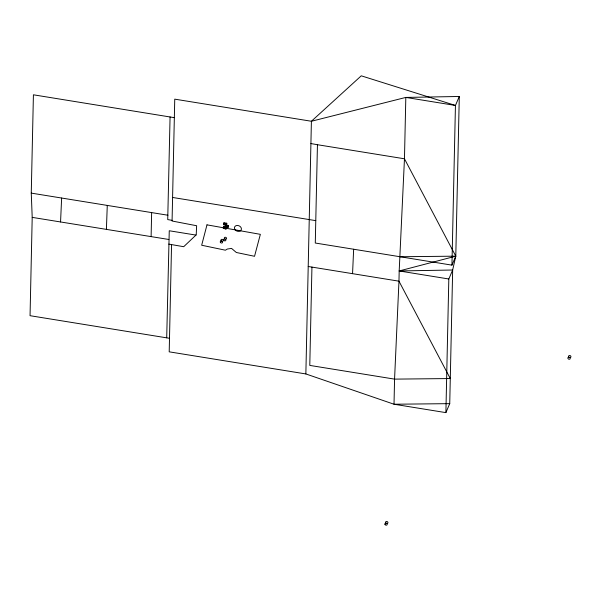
<?xml version="1.0" encoding="UTF-8"?>
<svg xmlns="http://www.w3.org/2000/svg" width="601" height="601" viewBox="0 0 601 601"><rect width="100%" height="100%" fill="white"/><g stroke="black" fill="none" stroke-linecap="round" stroke-linejoin="round"><path stroke-width="0.9" d="M169.505 338.295L30.05 315.69L32.206 217.374L31.26 193.116L33.416 94.8L174.343 117.668M106.407 229.379L107.271 205.414M151.114 236.614L151.64 212.589M172.089 220.357L167.724 219.583L170.075 116.91M166.702 337.8L169.257 230.761L195.971 235.089M171.555 244.554L169.204 351.833L305.856 373.942L394.016 404.233L445.889 412.624L449.736 403.647L452.666 270.014L455.783 256.169L459.292 96.483L405.818 97.422L311.401 121.259L174.748 99.15L172.074 221.01L196.632 225.736L196.219 234.848L183.703 246.71L168.761 244.104M305.856 373.942L311.401 121.259L361.261 75.816L455.445 105.453L451.937 265.139L315.285 243.029L317.441 144.713L310.912 143.556M311.942 267.092L309.785 365.408L394.564 379.126L450.284 378.547L398.966 281.178L399.192 270.953L404.465 158.792L405.818 97.422L455.445 105.453L459.292 96.483M445.889 412.624L448.819 278.984L452.666 270.014L399.192 270.953L455.783 256.169L404.465 158.792L317.441 144.713M223.662 224.759L223.993 222.768L226.75 223.241L226.705 224.526L226.427 225.18L223.662 224.759L223.993 222.768M226.427 225.18L226.75 223.241M60.558 221.957L61.633 198.03M352.554 273.665L353.651 249.235M223.302 228.32L223.745 226.404L226.547 227.216L225.938 229.101L223.302 228.32L223.745 226.404M225.938 229.101L226.547 227.216M225.247 225.713L225.533 225.059L228.312 225.45L228.042 227.381L225.255 227.043L225.247 225.713L228.034 226.104L228.312 225.45M225.255 227.043L225.533 225.059M451.937 265.139L455.783 256.169L400.063 256.747M449.736 403.647L394.016 404.233L394.564 379.126L398.966 281.178L308.215 266.491M225.54 226.389L228.32 226.727M223.948 224.105L226.705 224.526M172.592 197.466L315.773 220.635M31.26 193.116L167.919 215.226M399.192 270.953L448.819 278.984M32.206 217.374L168.858 239.483M223.715 223.422L226.472 223.895M223.467 227.058L226.261 227.869M223.58 227.666L226.224 228.44M228.034 226.104L228.042 227.381M569.996 357.783A1.225 0.969 23.2 0 1 569.553 359.203A1.225 0.969 23.2 0 1 567.892 358.331A1.225 0.969 23.2 0 1 568.907 357.219M206.984 224.849L201.666 245.238L225.413 250.204L227.291 249.047L231.543 248.401L236.336 252.488L254.539 256.289L260.353 234.337L206.984 224.849M240.513 230.746L239.822 231.145A3.583 2.825 23.2 0 1 235.6 230.243L235.014 229.582A3.583 2.825 23.2 0 1 235.787 225.818A3.583 2.825 23.2 0 1 240.475 226.817A3.583 2.825 23.2 0 1 240.513 230.746M223.775 240.302A1.164 0.917 23.2 0 0 225.728 240.505A1.164 0.917 23.2 0 0 224.661 238.973A1.164 0.917 23.2 0 0 223.775 240.302M224.504 238.597A1.164 0.917 23.2 0 0 226.464 238.8A1.164 0.917 23.2 0 0 225.398 237.267A1.164 0.917 23.2 0 0 224.504 238.597M385.061 524.62A1.225 0.969 23.2 0 0 387.112 524.741A1.225 0.969 23.2 0 0 385.895 523.17A1.225 0.969 23.2 0 0 385.061 524.62M385.789 522.915A1.225 0.969 23.2 0 0 387.84 523.035A1.225 0.969 23.2 0 0 386.631 521.458A1.225 0.969 23.2 0 0 385.789 522.915M220.364 242.331A1.202 0.947 23.2 0 0 222.378 242.714A1.202 0.947 23.2 0 0 221.461 241.076A1.202 0.947 23.2 0 0 220.364 242.331M221.093 240.625A1.202 0.947 23.2 0 0 223.114 241.001A1.202 0.947 23.2 0 0 222.19 239.363A1.202 0.947 23.2 0 0 221.093 240.625M568.801 356.964A1.225 0.969 23.2 0 0 570.852 357.084A1.225 0.969 23.2 0 0 569.643 355.507A1.225 0.969 23.2 0 0 568.801 356.964"/></g></svg>
